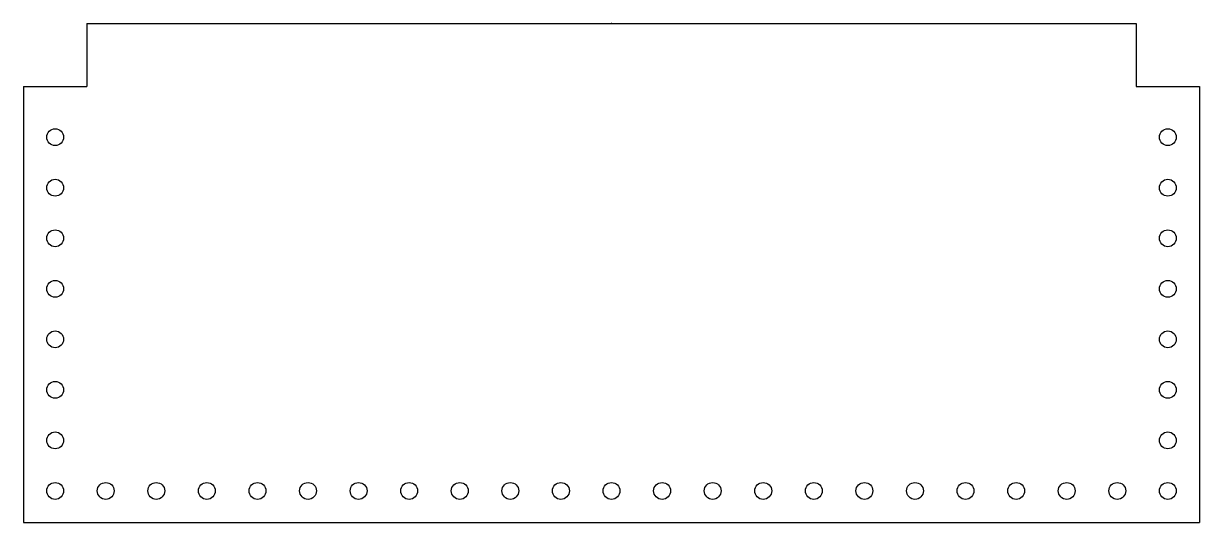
# Model space of a CAD drawing. Header units: millimetres. Extents: x -140 to 140, y -118 to 0.
import ezdxf

# ---------------------------------------------------------------- set-up
doc = ezdxf.new("R2010")
doc.units = ezdxf.units.MM
doc.header["$PDSIZE"] = -1

msp = doc.modelspace()

# ---------------------------------------------------------------- linework, layer by layer
at = {"color": 7, "linetype": 'Continuous'}
for p, q in [((-124.5, 0), (0, 0)), ((-124.5, 0), (-124.5, -15)), ((0, 0), (124.5, 0)), ((124.5, 0), (124.5, -15)), ((-139.5, -15), (-124.5, -15)), ((-139.5, -15), (-132, -15)), ((-139.5, -15), (-139.5, -118.5)), ((124.5, -15), (139.5, -15)), ((139.5, -15), (139.5, -118.5)), ((-139.5, -118.5), (139.5, -118.5))]:
    msp.add_line(p, q, dxfattribs=at)
for centre in [(-132, -27), (132, -27), (-132, -39), (132, -39), (-132, -51), (132, -51), (-132, -63), (132, -63), (-132, -75), (132, -75), (-132, -87), (132, -87), (-132, -99), (132, -99), (-132, -111), (-120, -111), (-108, -111), (-96, -111), (-84, -111), (-72, -111), (-60, -111), (-48, -111), (-36, -111), (-24, -111), (-12, -111), (0, -111), (12, -111), (24, -111), (36, -111), (48, -111), (60, -111), (72, -111), (84, -111), (96, -111), (108, -111), (120, -111), (132, -111)]:
    msp.add_circle(centre, 2, dxfattribs=at)
msp.add_point((0, 0), dxfattribs=at)

doc.saveas('drawing.dxf')
